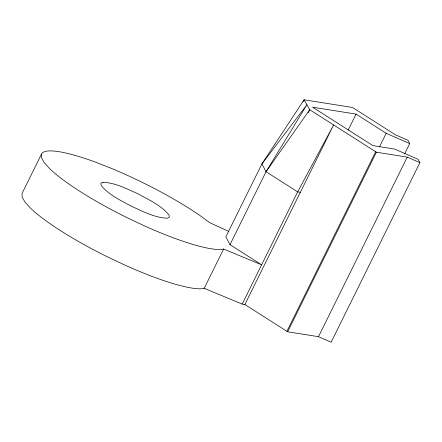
<?xml version="1.0" encoding="UTF-8"?>
<svg xmlns="http://www.w3.org/2000/svg" width="442" height="442" viewBox="0 0 442 442"><rect width="100%" height="100%" fill="white"/><g stroke="black" fill="none" stroke-linecap="round" stroke-linejoin="round"><path stroke-width="0.66" d="M228.812 231.437L209.613 222.646L201.519 216.624A104.334 19.194 26.3 0 0 110.815 168.142L95.428 162.12A104.334 19.194 26.3 0 0 41.52 154.054L41.515 157.766L44.349 162.767L49.94 168.91A104.334 19.194 26.3 0 0 126.854 217.569L143.225 225.326A104.334 19.194 26.3 0 0 220.182 249.553L223.613 249.039L261.609 264.819L229.989 244.669L225.84 236.89L261.896 163.938L304.074 99.787L352.545 107.483L395.325 134.749L407.966 140.269L409.734 143.578L404.546 154.07M41.52 154.054L22.106 193.336L22.1 197.049L24.934 202.049L30.526 208.193A104.334 19.194 26.3 0 0 107.439 256.852L123.81 264.609A104.334 19.194 26.3 0 0 200.767 288.836L204.198 288.322L242.194 304.102L244.874 304.527L287.654 331.787L318.5 336.688L331.146 342.213L419.9 162.634L418.138 159.33L394.607 149.053L372.877 145.6L312.616 107.196L356.07 114.097L386.203 133.302L409.734 143.578M204.198 288.322L223.613 249.039M229.989 244.669L266.045 171.717L306.903 104.754L261.896 163.938L266.045 171.717L297.665 191.867L300.345 192.292M303.157 101.643L304.074 99.787L309.731 109.721L376.407 152.214L407.253 157.114L419.9 162.634M308.201 112.809L309.731 109.721L266.045 171.717M242.194 304.102L297.665 191.867L333.627 124.953L244.874 304.527M348.141 130.141L356.07 114.097M286.908 331.318L375.661 151.739M287.654 331.787L376.407 152.214M379.49 146.877L386.203 133.302M318.5 336.688L407.253 157.114M102.925 182.231L100.859 183.237L101.13 185.397C108.981 195.126 120.898 200.408 131.605 206.359C142.981 211.409 154.562 217.663 167.236 218.232L169.303 217.226L169.032 215.061C161.175 205.331 149.263 200.049 138.556 194.099C127.18 189.049 115.594 182.8 102.925 182.231"/></g></svg>
